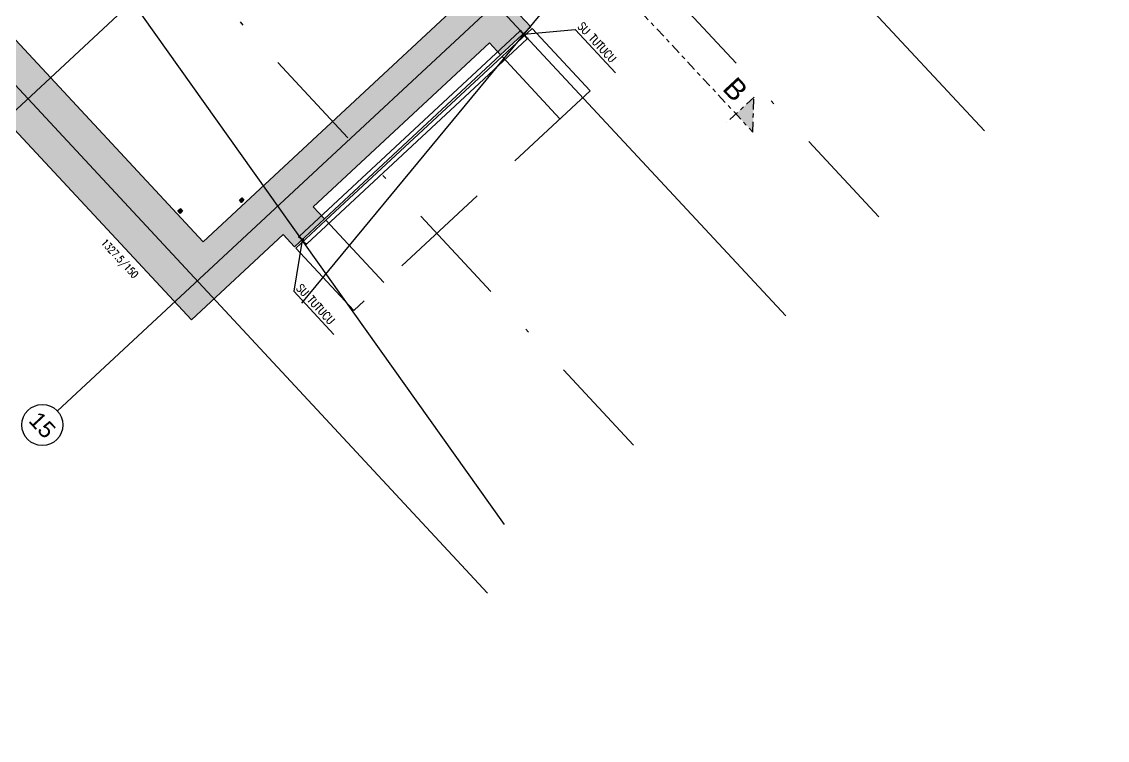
# Model space of a CAD drawing. Header units: millimetres. Extents: x 400392 to 401374, y 4543900 to 4544115.
# Drawn here: x 400494.09 to 400520.5, y 4543971.04 to 4543988.51 of the extents above; entities that cross this region are included whole.
import ezdxf
from ezdxf.enums import TextEntityAlignment as Align

# ---------------------------------------------------------------- set-up
doc = ezdxf.new("R2010")
doc.units = ezdxf.units.MM
for name, pattern in [('AKS', [3, 2.5, -0.25, 0, -0.25]), ('CENTER', [2, 1.25, -0.25, 0.25, -0.25]), ('DASHDOT2', [0.5, 0.25, -0.125, 0, -0.125]), ('HIDDEN', [0.375, 0.25, -0.125]), ('UUC-ST-KAL-I05-101-U-000$0$ACAD_ISO05W100', [33, 24, -3, 0, -3, 0, -3])]:
    doc.linetypes.add(name, pattern=pattern)
doc.layers.add('A-DETL-GENF', color=92, linetype='Continuous', lineweight=9)
for name, color, linetype in [('aks prota', 2, 'AKS'), ('caks prota', 4, 'Continuous'), ('kesit tarama prota', 252, 'Continuous'), ('kiriş prota', 6, 'Continuous'), ('kolon tarama prota', 252, 'Continuous'), ('lperde prota', 4, 'Continuous'), ('not yazısı prota', 6, 'Continuous'), ('not çizgisi prota', 4, 'Continuous'), ('perde prota', 1, 'Continuous'), ('PRT-AL-TUNEL_EKSENI', 14, 'DASHDOT2'), ('skesit prota', 7, 'Continuous'), ('st_s_ölçü', 4, 'Continuous'), ('taks prota', 7, 'Continuous'), ('tkesit prota', 7, 'Continuous'), ('UUC-ST-KAL-I05-101-U-000$0$st_s_su tutucu', 2, 'Continuous')]:
    doc.layers.add(name, color=color, linetype=linetype)
doc.styles.add('Arial', font='Arial.ttf')
doc.styles.add('OLCU', font='romanstw.shx')
doc.styles.add('TAKS', font='Arial Unicode.ttf')
doc.styles.add('tkolon', font='romanstw.shx')
doc.styles.add('TSIMPLEX', font='romanstw.shx')
doc.dimstyles.new('1-50', dxfattribs={"dimtxt": 10, "dimasz": 4, "dimexe": 4, "dimexo": 8, "dimgap": 4, "dimtad": 1, "dimdec": 1, "dimrnd": 0.05, "dimzin": 9, "dimdsep": 46, "dimtxsty": 'OLCU', "dimblk1": 'OBLIQUE', "dimblk2": 'OBLIQUE', "dimsah": 1, "dimcen": 2, "dimdle": 4, "dimclrd": 4, "dimclre": 4, "dimclrt": 3, "dimadec": 1, "dimazin": 0, "dimtfac": 1, "dimtdec": 1, "dimtix": 1, "dimtmove": 2, "dimatfit": 3, "dimldrblk": 'OBLIQUE', "dimfxl": 1, "dimtvp": 1, "dimtolj": 1, "dimtzin": 1, "dimarcsym": 0})

# ---------------------------------------------------------------- blocks, each defined once
blk = doc.blocks.new('+24.06 mekanik')
at = {"layer": 'kolon tarama prota', "color": 253}
for p, q in [((118854.2153030196, 188101.5362210548), (118789.4939434696, 188054.5134008714)), ((118789.4939434696, 188054.5134008714), (118854.2153030196, 188101.5362210548)), ((118789.4939434696, 188054.5134008714), (118836.516763653, 187989.7920413214)), ((118836.516763653, 187989.7920413214), (118789.4939434696, 188054.5134008714)), ((118789.4939434696, 188054.5134008714), (118789.4939434696, 188054.5134008714)), ((118816.8565382761, 188031.1311104624), (118812.495907862, 188027.9629270177)), ((118812.495907862, 188027.9629270177), (118816.8565382761, 188031.1311104624)), ((118812.495907862, 188027.9629270177), (118812.495907862, 188027.9629270177)), ((118816.8565382761, 188031.1311104624), (118816.8565382761, 188031.1311104624)), ((118818.3737603849, 188019.8727570739), (118822.734390799, 188023.0409405187)), ((118822.734390799, 188023.0409405187), (118818.3737603849, 188019.8727570739)), ((118818.3737603849, 188019.8727570739), (118818.3737603849, 188019.8727570739)), ((118819.5746592221, 188072.6564041395), (118822.7428426669, 188068.2957737254)), ((118822.7428426669, 188068.2957737254), (118819.5746592221, 188072.6564041395)), ((118819.5746592221, 188072.6564041395), (118819.5746592221, 188072.6564041395)), ((118826.7605603448, 188038.3268036936), (118822.335161016, 188035.1115628779)), ((118822.335161016, 188035.1115628779), (118826.7605603448, 188038.3268036936)), ((118822.335161016, 188035.1115628779), (118822.335161016, 188035.1115628779)), ((118822.734390799, 188023.0409405187), (118822.734390799, 188023.0409405187)), ((118822.7428426669, 188068.2957737254), (118822.7428426669, 188068.2957737254)), ((118826.7232950823, 188062.8171509855), (118829.938535898, 188058.3917516567)), ((118829.938535898, 188058.3917516567), (118826.7232950823, 188062.8171509855)), ((118826.7232950823, 188062.8171509855), (118826.7232950823, 188062.8171509855)), ((118826.7605603448, 188038.3268036936), (118826.7605603448, 188038.3268036936)), ((118830.8330126106, 188074.1736262483), (118827.6648291659, 188078.5342566624)), ((118827.6648291659, 188078.5342566624), (118830.8330126106, 188074.1736262483)), ((118827.6648291659, 188078.5342566624), (118827.6648291659, 188078.5342566624)), ((118828.2130135389, 188027.0213929341), (118832.6384128677, 188030.2366337499)), ((118832.6384128677, 188030.2366337499), (118828.2130135389, 188027.0213929341)), ((118828.2130135389, 188027.0213929341), (118828.2130135389, 188027.0213929341)), ((118829.938535898, 188058.3917516567), (118829.938535898, 188058.3917516567)), ((118830.8330126106, 188074.1736262483), (118830.8330126106, 188074.1736262483)), ((118837.3747975643, 188046.038498436), (118832.427389392, 188042.4439959954)), ((118832.427389392, 188042.4439959954), (118837.3747975643, 188046.038498436)), ((118832.427389392, 188042.4439959954), (118832.427389392, 188042.4439959954)), ((118832.6384128677, 188030.2366337499), (118832.6384128677, 188030.2366337499)), ((118834.0557281998, 188052.7249226095), (118837.6502306404, 188047.7775144372)), ((118837.6502306404, 188047.7775144372), (118834.0557281998, 188052.7249226095)), ((118834.0557281998, 188052.7249226095), (118834.0557281998, 188052.7249226095)), ((118838.0287058418, 188064.2696041797), (118834.813465026, 188068.6950035084)), ((118834.813465026, 188068.6950035084), (118838.0287058418, 188064.2696041797)), ((118834.813465026, 188068.6950035084), (118834.813465026, 188068.6950035084)), ((118836.516763653, 187989.7920413214), (118901.238123203, 188036.8148615048)), ((118901.238123203, 188036.8148615048), (118836.516763653, 187989.7920413214)), ((118837.3747975643, 188046.038498436), (118837.3747975643, 188046.038498436)), ((118837.6502306404, 188047.7775144372), (118837.6502306404, 188047.7775144372)), ((118838.0287058418, 188064.2696041797), (118838.0287058418, 188064.2696041797)), ((118838.3052419149, 188034.3538260516), (118843.2526500872, 188037.9483284922)), ((118843.2526500872, 188037.9483284922), (118838.3052419149, 188034.3538260516)), ((118838.3052419149, 188034.3538260516), (118838.3052419149, 188034.3538260516)), ((118845.7404005841, 188053.6553669601), (118842.1458981435, 188058.6027751325)), ((118842.1458981435, 188058.6027751325), (118845.7404005841, 188053.6553669601)), ((118842.1458981435, 188058.6027751325), (118842.1458981435, 188058.6027751325)), ((118843.2526500872, 188037.9483284922), (118843.2526500872, 188037.9483284922)), ((118844.9916660885, 188037.6728954161), (118848.5861685291, 188032.7254872438)), ((118848.5861685291, 188032.7254872438), (118844.9916660885, 188037.6728954161)), ((118844.9916660885, 188037.6728954161), (118844.9916660885, 188037.6728954161)), ((118845.7404005841, 188053.6553669601), (118845.7404005841, 188053.6553669601)), ((118852.4268247577, 188056.9744363246), (118847.4794165854, 188053.379933884)), ((118847.4794165854, 188053.379933884), (118852.4268247577, 188056.9744363246)), ((118847.4794165854, 188053.379933884), (118847.4794165854, 188053.379933884)), ((118848.5861685291, 188032.7254872438), (118848.5861685291, 188032.7254872438)), ((118852.4268247577, 188056.9744363246), (118852.4268247577, 188056.9744363246)), ((118852.7033608308, 188027.0586581966), (118855.9186016466, 188022.6332588678)), ((118855.9186016466, 188022.6332588678), (118852.7033608308, 188027.0586581966)), ((118852.7033608308, 188027.0586581966), (118852.7033608308, 188027.0586581966)), ((118856.6763384728, 188038.6033397667), (118853.0818360322, 188043.550747939)), ((118853.0818360322, 188043.550747939), (118856.6763384728, 188038.6033397667)), ((118853.0818360322, 188043.550747939), (118853.0818360322, 188043.550747939)), ((118853.3572691083, 188045.2897639403), (118858.3046772806, 188048.8842663809)), ((118858.3046772806, 188048.8842663809), (118853.3572691083, 188045.2897639403)), ((118853.3572691083, 188045.2897639403), (118853.3572691083, 188045.2897639403)), ((118901.238123203, 188036.8148615048), (118854.2153030196, 188101.5362210548)), ((118854.2153030196, 188101.5362210548), (118901.238123203, 188036.8148615048)), ((118854.2153030196, 188101.5362210548), (118854.2153030196, 188101.5362210548)), ((118855.9186016466, 188022.6332588678), (118855.9186016466, 188022.6332588678)), ((118856.6763384728, 188038.6033397667), (118856.6763384728, 188038.6033397667)), ((118862.5190531337, 188064.3068694421), (118858.0936538049, 188061.0916286264)), ((118858.0936538049, 188061.0916286264), (118862.5190531337, 188064.3068694421)), ((118858.0936538049, 188061.0916286264), (118858.0936538049, 188061.0916286264)), ((118858.3046772806, 188048.8842663809), (118858.3046772806, 188048.8842663809)), ((118859.899054062, 188017.1546361279), (118863.0672375067, 188012.7940057139)), ((118863.0672375067, 188012.7940057139), (118859.899054062, 188017.1546361279)), ((118859.899054062, 188017.1546361279), (118859.899054062, 188017.1546361279)), ((118864.0087715903, 188028.5111113907), (118860.7935307746, 188032.9365107195)), ((118860.7935307746, 188032.9365107195), (118864.0087715903, 188028.5111113907)), ((118860.7935307746, 188032.9365107195), (118860.7935307746, 188032.9365107195)), ((118862.5190531337, 188064.3068694421), (118862.5190531337, 188064.3068694421)), ((118863.0672375067, 188012.7940057139), (118863.0672375067, 188012.7940057139)), ((118863.9715063278, 188053.0014586826), (118868.3969056566, 188056.2166994984)), ((118868.3969056566, 188056.2166994984), (118863.9715063278, 188053.0014586826)), ((118863.9715063278, 188053.0014586826), (118863.9715063278, 188053.0014586826)), ((118864.0087715903, 188028.5111113907), (118864.0087715903, 188028.5111113907)), ((118871.1574074505, 188018.6718582368), (118867.9892240057, 188023.0324886509)), ((118867.9892240057, 188023.0324886509), (118871.1574074505, 188018.6718582368)), ((118867.9892240057, 188023.0324886509), (118867.9892240057, 188023.0324886509)), ((118872.3583062876, 188071.4555053023), (118867.9976758736, 188068.2873218576)), ((118867.9976758736, 188068.2873218576), (118872.3583062876, 188071.4555053023)), ((118867.9976758736, 188068.2873218576), (118867.9976758736, 188068.2873218576)), ((118868.3969056566, 188056.2166994984), (118868.3969056566, 188056.2166994984)), ((118871.1574074505, 188018.6718582368), (118871.1574074505, 188018.6718582368)), ((118872.3583062876, 188071.4555053023), (118872.3583062876, 188071.4555053023)), ((118873.8755283965, 188060.1971519138), (118878.2361588106, 188063.3653353586)), ((118878.2361588106, 188063.3653353586), (118873.8755283965, 188060.1971519138)), ((118873.8755283965, 188060.1971519138), (118873.8755283965, 188060.1971519138)), ((118878.2361588106, 188063.3653353586), (118878.2361588106, 188063.3653353586)), ((118901.238123203, 188036.8148615048), (118901.238123203, 188036.8148615048)), ((118836.516763653, 187989.7920413214), (118836.516763653, 187989.7920413214)), ((118937.6474703448, 186586.5573110574), (118872.9261107948, 186539.534490874)), ((118872.9261107948, 186539.534490874), (118937.6474703448, 186586.5573110574)), ((118872.9261107948, 186539.534490874), (118919.9489309782, 186474.813131324)), ((118919.9489309782, 186474.813131324), (118872.9261107948, 186539.534490874)), ((118872.9261107948, 186539.534490874), (118872.9261107948, 186539.534490874)), ((118900.2887056013, 186516.152200465), (118895.9280751873, 186512.9840170203)), ((118895.9280751873, 186512.9840170203), (118900.2887056013, 186516.152200465)), ((118895.9280751873, 186512.9840170203), (118895.9280751873, 186512.9840170203)), ((118900.2887056013, 186516.152200465), (118900.2887056013, 186516.152200465)), ((118901.8059277102, 186504.8938470765), (118906.1665581243, 186508.0620305213)), ((118906.1665581243, 186508.0620305213), (118901.8059277102, 186504.8938470765)), ((118901.8059277102, 186504.8938470765), (118901.8059277102, 186504.8938470765)), ((118903.0068265474, 186557.6774941421), (118906.1750099921, 186553.316863728)), ((118906.1750099921, 186553.316863728), (118903.0068265474, 186557.6774941421)), ((118903.0068265474, 186557.6774941421), (118903.0068265474, 186557.6774941421)), ((118910.19272767, 186523.3478936962), (118905.7673283412, 186520.1326528804)), ((118905.7673283412, 186520.1326528804), (118910.19272767, 186523.3478936962)), ((118905.7673283412, 186520.1326528804), (118905.7673283412, 186520.1326528804)), ((118906.1665581243, 186508.0620305213), (118906.1665581243, 186508.0620305213)), ((118906.1750099921, 186553.316863728), (118906.1750099921, 186553.316863728)), ((118910.1554624075, 186547.8382409881), (118913.3707032233, 186543.4128416593)), ((118913.3707032233, 186543.4128416593), (118910.1554624075, 186547.8382409881)), ((118910.1554624075, 186547.8382409881), (118910.1554624075, 186547.8382409881)), ((118910.19272767, 186523.3478936962), (118910.19272767, 186523.3478936962)), ((118914.2651799358, 186559.1947162509), (118911.0969964911, 186563.555346665)), ((118911.0969964911, 186563.555346665), (118914.2651799358, 186559.1947162509)), ((118911.0969964911, 186563.555346665), (118911.0969964911, 186563.555346665)), ((118911.6451808641, 186512.0424829367), (118916.0705801929, 186515.2577237525)), ((118916.0705801929, 186515.2577237525), (118911.6451808641, 186512.0424829367)), ((118911.6451808641, 186512.0424829367), (118911.6451808641, 186512.0424829367)), ((118913.3707032233, 186543.4128416593), (118913.3707032233, 186543.4128416593)), ((118914.2651799358, 186559.1947162509), (118914.2651799358, 186559.1947162509)), ((118920.8069648895, 186531.0595884385), (118915.8595567172, 186527.4650859979)), ((118915.8595567172, 186527.4650859979), (118920.8069648895, 186531.0595884385)), ((118915.8595567172, 186527.4650859979), (118915.8595567172, 186527.4650859979)), ((118916.0705801929, 186515.2577237525), (118916.0705801929, 186515.2577237525)), ((118917.487895525, 186537.7460126121), (118921.0823979656, 186532.7986044398)), ((118921.0823979656, 186532.7986044398), (118917.487895525, 186537.7460126121)), ((118917.487895525, 186537.7460126121), (118917.487895525, 186537.7460126121)), ((118921.460873167, 186549.2906941822), (118918.2456323513, 186553.716093511)), ((118918.2456323513, 186553.716093511), (118921.460873167, 186549.2906941822)), ((118918.2456323513, 186553.716093511), (118918.2456323513, 186553.716093511)), ((118919.9489309782, 186474.813131324), (118984.6702905282, 186521.8359515074)), ((118984.6702905282, 186521.8359515074), (118919.9489309782, 186474.813131324)), ((118919.9489309782, 186474.813131324), (118919.9489309782, 186474.813131324)), ((118920.8069648895, 186531.0595884385), (118920.8069648895, 186531.0595884385)), ((118921.0823979656, 186532.7986044398), (118921.0823979656, 186532.7986044398)), ((118921.460873167, 186549.2906941822), (118921.460873167, 186549.2906941822)), ((118921.7374092401, 186519.3749160542), (118926.6848174125, 186522.9694184948)), ((118926.6848174125, 186522.9694184948), (118921.7374092401, 186519.3749160542)), ((118921.7374092401, 186519.3749160542), (118921.7374092401, 186519.3749160542)), ((118929.1725679094, 186538.6764569627), (118925.5780654688, 186543.623865135)), ((118925.5780654688, 186543.623865135), (118929.1725679094, 186538.6764569627)), ((118925.5780654688, 186543.623865135), (118925.5780654688, 186543.623865135)), ((118926.6848174125, 186522.9694184948), (118926.6848174125, 186522.9694184948)), ((118928.4238334137, 186522.6939854187), (118932.0183358543, 186517.7465772464)), ((118932.0183358543, 186517.7465772464), (118928.4238334137, 186522.6939854187)), ((118928.4238334137, 186522.6939854187), (118928.4238334137, 186522.6939854187)), ((118929.1725679094, 186538.6764569627), (118929.1725679094, 186538.6764569627)), ((118935.8589920829, 186541.9955263272), (118930.9115839106, 186538.4010238866)), ((118930.9115839106, 186538.4010238866), (118935.8589920829, 186541.9955263272)), ((118930.9115839106, 186538.4010238866), (118930.9115839106, 186538.4010238866)), ((118932.0183358543, 186517.7465772464), (118932.0183358543, 186517.7465772464)), ((118935.8589920829, 186541.9955263272), (118935.8589920829, 186541.9955263272)), ((118936.135528156, 186512.0797481992), (118939.3507689718, 186507.6543488704)), ((118939.3507689718, 186507.6543488704), (118936.135528156, 186512.0797481992)), ((118936.135528156, 186512.0797481992), (118936.135528156, 186512.0797481992)), ((118940.1085057981, 186523.6244297693), (118936.5140033575, 186528.5718379416)), ((118936.5140033575, 186528.5718379416), (118940.1085057981, 186523.6244297693)), ((118936.5140033575, 186528.5718379416), (118936.5140033575, 186528.5718379416)), ((118936.7894364335, 186530.3108539429), (118941.7368446059, 186533.9053563835)), ((118941.7368446059, 186533.9053563835), (118936.7894364335, 186530.3108539429)), ((118936.7894364335, 186530.3108539429), (118936.7894364335, 186530.3108539429)), ((118984.6702905282, 186521.8359515074), (118937.6474703448, 186586.5573110574)), ((118937.6474703448, 186586.5573110574), (118984.6702905282, 186521.8359515074)), ((118937.6474703448, 186586.5573110574), (118937.6474703448, 186586.5573110574)), ((118939.3507689718, 186507.6543488704), (118939.3507689718, 186507.6543488704)), ((118940.1085057981, 186523.6244297693), (118940.1085057981, 186523.6244297693)), ((118945.9512204589, 186549.3279594447), (118941.5258211301, 186546.112718629)), ((118941.5258211301, 186546.112718629), (118945.9512204589, 186549.3279594447)), ((118941.5258211301, 186546.112718629), (118941.5258211301, 186546.112718629)), ((118941.7368446059, 186533.9053563835), (118941.7368446059, 186533.9053563835)), ((118943.3312213872, 186502.1757261305), (118946.499404832, 186497.8150957164)), ((118946.499404832, 186497.8150957164), (118943.3312213872, 186502.1757261305)), ((118943.3312213872, 186502.1757261305), (118943.3312213872, 186502.1757261305)), ((118947.4409389156, 186513.5322013933), (118944.2256980998, 186517.9576007221)), ((118944.2256980998, 186517.9576007221), (118947.4409389156, 186513.5322013933)), ((118944.2256980998, 186517.9576007221), (118944.2256980998, 186517.9576007221)), ((118945.9512204589, 186549.3279594447), (118945.9512204589, 186549.3279594447)), ((118946.499404832, 186497.8150957164), (118946.499404832, 186497.8150957164)), ((118947.4036736531, 186538.0225486852), (118951.8290729819, 186541.237789501)), ((118951.8290729819, 186541.237789501), (118947.4036736531, 186538.0225486852)), ((118947.4036736531, 186538.0225486852), (118947.4036736531, 186538.0225486852)), ((118947.4409389156, 186513.5322013933), (118947.4409389156, 186513.5322013933)), ((118954.5895747757, 186503.6929482394), (118951.421391331, 186508.0535786535)), ((118951.421391331, 186508.0535786535), (118954.5895747757, 186503.6929482394)), ((118951.421391331, 186508.0535786535), (118951.421391331, 186508.0535786535)), ((118955.7904736129, 186556.4765953049), (118951.4298431988, 186553.3084118601)), ((118951.4298431988, 186553.3084118601), (118955.7904736129, 186556.4765953049)), ((118951.4298431988, 186553.3084118601), (118951.4298431988, 186553.3084118601)), ((118951.8290729819, 186541.237789501), (118951.8290729819, 186541.237789501)), ((118954.5895747757, 186503.6929482394), (118954.5895747757, 186503.6929482394)), ((118955.7904736129, 186556.4765953049), (118955.7904736129, 186556.4765953049)), ((118957.3076957217, 186545.2182419164), (118961.6683261358, 186548.3864253612)), ((118961.6683261358, 186548.3864253612), (118957.3076957217, 186545.2182419164)), ((118957.3076957217, 186545.2182419164), (118957.3076957217, 186545.2182419164)), ((118961.6683261358, 186548.3864253612), (118961.6683261358, 186548.3864253612)), ((118984.6702905282, 186521.8359515074), (118984.6702905282, 186521.8359515074))]:
    blk.add_line(p, q, dxfattribs=at)
for centre, radius, start, end in [((118845.3660333363, 188045.6641311881), 40.00000000000002, 126.0000000002074, 306.0000000002074), ((118845.3660333363, 188045.6641311881), 40.00000000000002, 126.0000000002074, 306.0000000002074), ((118845.3660333363, 188045.6641311881), 37.33333333333332, 133.6966689386963, 208.3033310604311), ((118845.3660333363, 188045.6641311881), 37.33333333333334, 133.6966689386963, 208.3033310604311), ((118845.3660333363, 188045.6641311881), 32.9999999999709, 0, 180), ((118845.3660333363, 188045.6641311881), 32.99999999998374, 180, 0), ((118845.3660333363, 188045.6641311881), 32, 134.9892993451354, 207.0107006546842), ((118845.3660333363, 188045.6641311881), 32, 134.9892993451354, 207.0107006546842), ((118845.3660333363, 188045.6641311881), 30.00000000000003, 126.0000000002074, 306.0000000002074), ((118845.3660333363, 188045.6641311881), 30.00000000000003, 126.0000000002074, 306.0000000002074), ((118845.3660333363, 188045.6641311881), 37.33333333333334, 223.6966689386963, 298.3033310611652), ((118845.3660333363, 188045.6641311881), 37.33333333333332, 223.6966689386963, 298.3033310611652), ((118845.3660333363, 188045.6641311881), 25.33333333333333, 137.3831134825529, 204.6168865173711), ((118845.3660333363, 188045.6641311881), 25.33333333333335, 137.3831134825529, 204.6168865173711), ((118845.3660333363, 188045.6641311881), 25.00000000000002, 126.0000000002074, 306.0000000002074), ((118845.3660333363, 188045.6641311881), 25.00000000000002, 126.0000000002074, 306.0000000002074), ((118845.3660333363, 188045.6641311881), 40.00000000000003, 306.0000000002074, 126.0000000002074), ((118845.3660333363, 188045.6641311881), 40.00000000000003, 306.0000000002074, 126.0000000002074), ((118845.3660333363, 188045.6641311881), 31.99999999999999, 224.9892993451354, 297.0107006546843), ((118845.3660333363, 188045.6641311881), 32.00000000000001, 224.9892993451354, 297.0107006546843), ((118845.3660333363, 188045.6641311881), 20, 140.4775121864018, 201.522487814793), ((118845.3660333363, 188045.6641311881), 19.99999999999999, 140.4775121864018, 201.522487814793), ((118845.3660333363, 188045.6641311881), 37.33333333333334, 43.69666893869635, 118.3033310611652), ((118845.3660333363, 188045.6641311881), 37.33333333333333, 43.69666893869635, 118.3033310611652), ((118845.3660333363, 188045.6641311881), 30.00000000000002, 306.0000000002074, 126.0000000002074), ((118845.3660333363, 188045.6641311881), 30.00000000000002, 306.0000000002074, 126.0000000002074), ((118845.3660333363, 188045.6641311881), 25.33333333333334, 227.3831134831174, 294.6168865173711), ((118845.3660333363, 188045.6641311881), 25.33333333333333, 227.3831134831174, 294.6168865173711), ((118845.3660333363, 188029.1641311881), 16.5, 89.99999999994947, 269.9999999999996), ((118845.3660333363, 188045.6641311881), 25.00000000000002, 306.0000000002074, 126.0000000002074), ((118845.3660333363, 188045.6641311881), 25.00000000000002, 306.0000000002074, 126.0000000002074), ((118845.3660333363, 188045.6641311881), 31.99999999999999, 44.98929934513539, 117.0107006546843), ((118845.3660333363, 188045.6641311881), 32, 44.98929934513539, 117.0107006546843), ((118845.3660333363, 188045.6641311881), 13.33333333333332, 148.0243128374464, 193.9756871628778), ((118845.3660333363, 188045.6641311881), 13.33333333333334, 148.0243128374464, 193.9756871628778), ((118845.3660333363, 188045.6641311881), 19.99999999999999, 230.4775121862893, 291.5224878140173), ((118845.3660333363, 188045.6641311881), 20.00000000000001, 230.4775121862893, 291.5224878140173), ((118845.3660333363, 188045.6641311881), 25.33333333333334, 47.38311348311742, 114.6168865173711), ((118845.3660333363, 188045.6641311881), 25.33333333333333, 47.38311348311742, 114.6168865173711), ((118845.3660333363, 188045.6641311881), 8.000000000000007, 164.6821874530657, 177.3178125466547), ((118845.3660333363, 188045.6641311881), 7.999999999999992, 164.6821874530657, 177.3178125466547), ((118845.3660333363, 188045.6641311881), 19.99999999999999, 50.47751218628925, 111.5224878140174), ((118845.3660333363, 188045.6641311881), 20.00000000000001, 50.47751218628925, 111.5224878140174), ((118845.3660333363, 188045.6641311881), 13.33333333333334, 238.0243128362976, 283.9756871630792), ((118845.3660333363, 188045.6641311881), 13.33333333333333, 238.0243128362976, 283.9756871630792), ((118845.3660333363, 188045.6641311881), 13.33333333333334, 58.02431283629759, 103.9756871630792), ((118845.3660333363, 188045.6641311881), 13.33333333333333, 58.02431283629759, 103.9756871630792), ((118845.3660333363, 188045.6641311881), 7.999999999999993, 254.6821874536496, 267.3178125466156), ((118845.3660333363, 188045.6641311881), 8.000000000000004, 254.6821874536496, 267.3178125466156), ((118845.3660333363, 188062.1641311881), 16.5, 270.0000000000502, 89.99999999994947), ((118845.3660333363, 188045.6641311881), 7.999999999999992, 74.6821874536496, 87.31781254661566), ((118845.3660333363, 188045.6641311881), 8.000000000000007, 74.6821874536496, 87.31781254661566), ((118845.3660333363, 188045.6641311881), 8.000000000000004, 344.6821874530657, 357.3178125466546), ((118845.3660333363, 188045.6641311881), 7.999999999999992, 344.6821874530657, 357.3178125466546), ((118845.3660333363, 188045.6641311881), 13.33333333333332, 328.0243128374464, 13.97568716287785), ((118845.3660333363, 188045.6641311881), 13.33333333333334, 328.0243128374464, 13.97568716287785), ((118845.3660333363, 188045.6641311881), 20.00000000000001, 320.4775121864018, 21.52248781479299), ((118845.3660333363, 188045.6641311881), 19.99999999999999, 320.4775121864018, 21.52248781479299), ((118845.3660333363, 188045.6641311881), 25.33333333333333, 317.3831134825529, 24.61688651737106), ((118845.3660333363, 188045.6641311881), 25.33333333333334, 317.3831134825529, 24.61688651737106), ((118845.3660333363, 188045.6641311881), 32.00000000000001, 314.9892993451354, 27.01070065468425), ((118845.3660333363, 188045.6641311881), 32, 314.9892993451354, 27.01070065468425), ((118845.3660333363, 188045.6641311881), 37.33333333333332, 313.6966689386963, 28.30333106043111), ((118845.3660333363, 188045.6641311881), 37.33333333333334, 313.6966689386963, 28.30333106043111), ((118928.7982006615, 186530.6852211907), 40.00000000000002, 126.0000000002074, 306.0000000002074), ((118928.7982006615, 186530.6852211907), 40.00000000000002, 126.0000000002074, 306.0000000002074), ((118928.7982006615, 186530.6852211907), 37.33333333333332, 133.6966689386963, 208.3033310604311), ((118928.7982006615, 186530.6852211907), 37.33333333333334, 133.6966689386963, 208.3033310604311), ((118928.7982006615, 186530.6852211907), 33.00000000003513, 0, 180), ((118928.7982006615, 186530.6852211907), 32.99999999996972, 180, 0), ((118928.7982006615, 186530.6852211907), 32, 134.9892993451354, 207.0107006546842), ((118928.7982006615, 186530.6852211907), 32, 134.9892993451354, 207.0107006546842), ((118928.7982006615, 186530.6852211907), 30.00000000000003, 126.0000000002074, 306.0000000002074), ((118928.7982006615, 186530.6852211907), 30.00000000000003, 126.0000000002074, 306.0000000002074), ((118928.7982006615, 186530.6852211907), 37.33333333333334, 223.6966689386963, 298.3033310611652), ((118928.7982006615, 186530.6852211907), 37.33333333333332, 223.6966689386963, 298.3033310611652), ((118928.7982006615, 186530.6852211907), 25.33333333333333, 137.3831134825529, 204.6168865173711), ((118928.7982006615, 186530.6852211907), 25.33333333333335, 137.3831134825529, 204.6168865173711), ((118928.7982006615, 186530.6852211907), 25.00000000000002, 126.0000000002074, 306.0000000002074), ((118928.7982006615, 186530.6852211907), 25.00000000000002, 126.0000000002074, 306.0000000002074), ((118928.7982006615, 186530.6852211907), 40.00000000000003, 306.0000000002074, 126.0000000002074), ((118928.7982006615, 186530.6852211907), 40.00000000000003, 306.0000000002074, 126.0000000002074), ((118928.7982006615, 186530.6852211907), 31.99999999999999, 224.9892993451354, 297.0107006546843), ((118928.7982006615, 186530.6852211907), 32.00000000000001, 224.9892993451354, 297.0107006546843), ((118928.7982006615, 186530.6852211907), 20, 140.4775121864018, 201.522487814793), ((118928.7982006615, 186530.6852211907), 19.99999999999999, 140.4775121864018, 201.522487814793), ((118928.7982006615, 186530.6852211907), 37.33333333333334, 43.69666893869635, 118.3033310611652), ((118928.7982006615, 186530.6852211907), 37.33333333333333, 43.69666893869635, 118.3033310611652), ((118928.7982006615, 186530.6852211907), 30.00000000000002, 306.0000000002074, 126.0000000002074), ((118928.7982006615, 186530.6852211907), 30.00000000000002, 306.0000000002074, 126.0000000002074), ((118928.7982006615, 186530.6852211907), 25.33333333333334, 227.3831134831174, 294.6168865173711), ((118928.7982006615, 186530.6852211907), 25.33333333333333, 227.3831134831174, 294.6168865173711), ((118928.7982006615, 186514.1852211907), 16.49999999998545, 89.99999999994947, 269.9999999999996), ((118928.7982006615, 186530.6852211907), 25.00000000000002, 306.0000000002074, 126.0000000002074), ((118928.7982006615, 186530.6852211907), 25.00000000000002, 306.0000000002074, 126.0000000002074), ((118928.7982006615, 186530.6852211907), 31.99999999999999, 44.98929934513539, 117.0107006546843), ((118928.7982006615, 186530.6852211907), 32, 44.98929934513539, 117.0107006546843), ((118928.7982006615, 186530.6852211907), 13.33333333333332, 148.0243128374464, 193.9756871628778), ((118928.7982006615, 186530.6852211907), 13.33333333333334, 148.0243128374464, 193.9756871628778), ((118928.7982006615, 186530.6852211907), 19.99999999999999, 230.4775121862893, 291.5224878140173), ((118928.7982006615, 186530.6852211907), 20.00000000000001, 230.4775121862893, 291.5224878140173), ((118928.7982006615, 186530.6852211907), 25.33333333333334, 47.38311348311742, 114.6168865173711), ((118928.7982006615, 186530.6852211907), 25.33333333333333, 47.38311348311742, 114.6168865173711), ((118928.7982006615, 186530.6852211907), 8.000000000000007, 164.6821874530657, 177.3178125466547), ((118928.7982006615, 186530.6852211907), 7.999999999999992, 164.6821874530657, 177.3178125466547), ((118928.7982006615, 186530.6852211907), 19.99999999999999, 50.47751218628925, 111.5224878140174), ((118928.7982006615, 186530.6852211907), 20.00000000000001, 50.47751218628925, 111.5224878140174), ((118928.7982006615, 186530.6852211907), 13.33333333333334, 238.0243128362976, 283.9756871630792), ((118928.7982006615, 186530.6852211907), 13.33333333333333, 238.0243128362976, 283.9756871630792), ((118928.7982006615, 186530.6852211907), 13.33333333333334, 58.02431283629759, 103.9756871630792), ((118928.7982006615, 186530.6852211907), 13.33333333333333, 58.02431283629759, 103.9756871630792), ((118928.7982006615, 186530.6852211907), 7.999999999999993, 254.6821874536496, 267.3178125466156), ((118928.7982006615, 186530.6852211907), 8.000000000000004, 254.6821874536496, 267.3178125466156), ((118928.7982006615, 186547.1852211907), 16.50000000002183, 270.0000000000754, 90.00000000002527), ((118928.7982006615, 186530.6852211907), 7.999999999999992, 74.6821874536496, 87.31781254661566), ((118928.7982006615, 186530.6852211907), 8.000000000000007, 74.6821874536496, 87.31781254661566), ((118928.7982006615, 186530.6852211907), 8.000000000000004, 344.6821874530657, 357.3178125466546), ((118928.7982006615, 186530.6852211907), 7.999999999999992, 344.6821874530657, 357.3178125466546), ((118928.7982006615, 186530.6852211907), 13.33333333333332, 328.0243128374464, 13.97568716287785), ((118928.7982006615, 186530.6852211907), 13.33333333333334, 328.0243128374464, 13.97568716287785), ((118928.7982006615, 186530.6852211907), 20.00000000000001, 320.4775121864018, 21.52248781479299), ((118928.7982006615, 186530.6852211907), 19.99999999999999, 320.4775121864018, 21.52248781479299), ((118928.7982006615, 186530.6852211907), 25.33333333333333, 317.3831134825529, 24.61688651737106), ((118928.7982006615, 186530.6852211907), 25.33333333333334, 317.3831134825529, 24.61688651737106), ((118928.7982006615, 186530.6852211907), 32.00000000000001, 314.9892993451354, 27.01070065468425), ((118928.7982006615, 186530.6852211907), 32, 314.9892993451354, 27.01070065468425), ((118928.7982006615, 186530.6852211907), 37.33333333333332, 313.6966689386963, 28.30333106043111), ((118928.7982006615, 186530.6852211907), 37.33333333333334, 313.6966689386963, 28.30333106043111)]:
    blk.add_arc(centre, radius, start, end, dxfattribs=at)
blk = doc.blocks.new('_Oblique')
at = {"layer": 'st_s_ölçü', "lineweight": -2}
blk.add_line((-0.5, -0.5), (0.5, 0.5), dxfattribs=at)

msp = doc.modelspace()

# ---------------------------------------------------------------- hatches: boundary and pattern name
at = {"layer": 'kesit tarama prota'}
h = msp.add_hatch(color=256, dxfattribs=at)
h.dxf.hatch_style = 1
h.paths.add_polyline_path([(400511.9065985018, 4543986.68002993), (400511.8758603884, 4543985.832058722), (400511.4672438414, 4543986.271413382)])
at = {"layer": 'kolon tarama prota'}
h = msp.add_hatch(color=256, dxfattribs=at)
h.dxf.hatch_style = 1
h.paths.add_polyline_path([(400518.6553771556, 4544000.264360635), (400500.2097405065, 4544020.097567271), (400500.5026436127, 4544020.369978302), (400499.8216160336, 4544021.102236069), (400499.5287129274, 4544020.829825038), (400494.62531436, 4544026.102080957), (400494.9182174662, 4544026.374491988), (400494.2371898876, 4544027.106749754), (400493.9442867814, 4544026.834338724), (400484.8107421547, 4544036.654952744), (400485.118386575, 4544034.121611849), (400516.7397574112, 4544000.121528585), (400498.5065390216, 4543983.163941871), (400490.4373837546, 4543991.840098018), (400489.1193197747, 4543990.614248376), (400489.8003473533, 4543989.88199061), (400490.0200246833, 4543990.086298883), (400498.2253854661, 4543981.263691183), (400500.4544513337, 4543983.336807236), (400500.7268623654, 4543983.043904129), (400501.459120132, 4543983.724931709), (400501.1880711569, 4543984.016370298), (400505.4717790917, 4543988.000381635), (400505.7428280683, 4543987.708943043), (400506.475085835, 4543988.389970622), (400506.2026748019, 4543988.68287373)])

# ---------------------------------------------------------------- linework, layer by layer
at = {"layer": 'aks prota', "ltscale": 10}
for p, q in [((400517.5106289857, 4543985.857089084), (400404.5150643955, 4544107.352726462)), ((400512.6777277258, 4543981.362307063), (400399.6821631356, 4544102.857944442)), ((400505.428375836, 4543974.620134032), (400392.4328112458, 4544096.115771411)), ((400490.8343830397, 4543983.467595568), (400516.3706255131, 4544007.217232699)), ((400494.9632208096, 4543979.049177345), (400520.4994632835, 4544002.798814477))]:
    msp.add_line(p, q, dxfattribs=at)
at = {"layer": 'caks prota', "ltscale": 0.05}
msp.add_circle((400494.5976042817, 4543978.70811335), 0.5, dxfattribs=at)
at = {"layer": 'kiriş prota'}
msp.add_lwpolyline([(400501.459120132, 4543983.724931709), (400505.7428280683, 4543987.708943043)], dxfattribs=at)
at = {"layer": 'kolon tarama prota'}
for points in [[(400507.9187273229, 4543986.83773144), (400506.5104992688, 4543988.351893218), (400505.7782415021, 4543987.67086564), (400507.1864695563, 4543986.156703861)], [(400505.7782415021, 4543987.67086564), (400501.4931715112, 4543983.688318821)], [(400500.7609137446, 4543983.007291242), (400501.4931715112, 4543983.688318821)], [(400502.9027616214, 4543982.172692525), (400501.4931715112, 4543983.688318821)], [(400502.1705038548, 4543981.491664946), (400500.7609137446, 4543983.007291242)]]:
    msp.add_lwpolyline(points, dxfattribs=at)
at = {"layer": 'kolon tarama prota', "linetype": 'HIDDEN', "ltscale": 10}
msp.add_lwpolyline([(400507.9187273229, 4543986.83773144), (400502.1705038548, 4543981.491664946)], dxfattribs=at)
at = {"layer": 'perde prota'}
msp.add_lwpolyline([(400518.6553771556, 4544000.264360635), (400506.2026748019, 4543988.68287373), (400506.475085835, 4543988.389970622), (400505.7428280683, 4543987.708943043), (400505.4717790917, 4543988.000381635), (400501.1880711569, 4543984.016370298), (400501.459120132, 4543983.724931709), (400500.7268623654, 4543983.043904129), (400500.4544513337, 4543983.336807236), (400498.2253854661, 4543981.263691183), (400490.0200246833, 4543990.086298883), (400489.8003473533, 4543989.88199061), (400489.1193197747, 4543990.614248376), (400490.4373837546, 4543991.840098018), (400498.5065390216, 4543983.163941871), (400516.7397574112, 4544000.121528585), (400485.118386575, 4544034.121611849), (400484.8107421547, 4544036.654952744), (400493.9442867814, 4544026.834338724)], dxfattribs=at)
at = {"layer": 'PRT-AL-TUNEL_EKSENI', "ltscale": 10}
for p, q in [((400402.0986137656, 4544105.105335452), (400515.0941783558, 4543983.609698074)), ((400396.1307129674, 4544099.554960685), (400509.1262775576, 4543978.059323305))]:
    msp.add_line(p, q, dxfattribs=at)
at = {"layer": 'skesit prota', "linetype": 'CENTER', "ltscale": 0.2}
for p, q in [((400511.9065985018, 4543986.68002993), (400511.2475665114, 4543986.067105109)), ((400511.8758603884, 4543985.832058722), (400511.9065985018, 4543986.68002993))]:
    msp.add_line(p, q, dxfattribs=at)
msp.add_lwpolyline([(400398.2935804627, 4544107.958547), (400511.8758603884, 4543985.832058722)], dxfattribs=at)
at = {"layer": 'UUC-ST-KAL-I05-101-U-000$0$st_s_su tutucu', "linetype": 'UUC-ST-KAL-I05-101-U-000$0$ACAD_ISO05W100'}
for points in [[(400500.850097632, 4543983.301397407), (400506.2093457673, 4543988.285702046)], [(400506.3864129409, 4543988.095315028), (400501.0271647987, 4543983.111010386)]]:
    msp.add_lwpolyline(points, dxfattribs=at)
at = {"layer": 'UUC-ST-KAL-I05-101-U-000$0$st_s_su tutucu', "linetype": 'UUC-ST-KAL-I05-101-U-000$0$ACAD_ISO05W100', "ltscale": 0.05}
for points in [[(400506.2813400342, 4543988.201082805, 0.5773502691895264), (400506.2804584624, 4543988.198212935), (400506.3043022081, 4543988.172575545, 0.5773502691896774), (400506.3072283776, 4543988.173247019), (400506.3141825171, 4543988.195885533, -0.5773502691898074), (400506.3171086847, 4543988.196557005), (400506.3483240968, 4543988.16299342), (400506.3526090747, 4543988.166978613), (400506.3554138173, 4543988.163962881), (400506.3511288404, 4543988.159977689), (400506.3734057671, 4543988.136024987), (400506.3776907441, 4543988.140010179), (400506.3804954886, 4543988.136994449), (400506.3762105112, 4543988.133009257), (400506.3902962976, 4543988.117863869), (400506.4057180407, 4543988.12037083), (400506.409259384, 4543988.11656309), (400506.3864129409, 4543988.095315028), (400506.3828715971, 4543988.099122768), (400506.3864885569, 4543988.114322526), (400506.3724027709, 4543988.129467913), (400506.368117793, 4543988.12548272), (400506.3653130499, 4543988.128498452), (400506.3695980269, 4543988.132483643), (400506.3473211005, 4543988.156436346), (400506.3430361226, 4543988.152451154), (400506.3402313786, 4543988.155466884), (400506.3445163555, 4543988.159452077), (400506.3187531992, 4543988.187153262, 0.5773502691899163), (400506.3158270316, 4543988.186481791), (400506.3091667495, 4543988.164799899, -0.5773502691894145), (400506.3062405824, 4543988.164128426), (400506.2721738559, 4543988.200757815, -0.5773502691898413), (400506.2730554291, 4543988.203627687), (400506.2951626386, 4543988.208700657, 0.5773502691890604), (400506.2960442128, 4543988.21157053), (400506.2702810541, 4543988.239271715), (400506.265996078, 4543988.235286525), (400506.263191334, 4543988.238302254), (400506.26747631, 4543988.242287446), (400506.2451993851, 4543988.26624015), (400506.2409144072, 4543988.262254957), (400506.2381096641, 4543988.265270688), (400506.2423946392, 4543988.269255878), (400506.2283088537, 4543988.284401266), (400506.2128871111, 4543988.281894306), (400506.2093457673, 4543988.285702046), (400506.232192209, 4543988.306950105), (400506.2357335538, 4543988.303142365), (400506.2321165944, 4543988.287942609), (400506.2462023804, 4543988.272797221), (400506.2504873583, 4543988.276782414), (400506.2532921019, 4543988.273766684), (400506.2490071245, 4543988.269781492), (400506.2712840512, 4543988.245828789), (400506.2755690278, 4543988.249813979), (400506.2783737718, 4543988.24679825), (400506.2740887944, 4543988.242813058), (400506.3053042064, 4543988.209249473, -0.5773502691892096), (400506.3044226337, 4543988.206379602)], [(400500.929282194, 4543983.223465417, -0.5773502691895264), (400500.9322083616, 4543983.224136887), (400500.9560521082, 4543983.198499499, -0.5773502691896774), (400500.9551705341, 4543983.195629627), (400500.9320879346, 4543983.190332831, 0.5773502691898074), (400500.9312063633, 4543983.18746296), (400500.9624217749, 4543983.153899373), (400500.958136796, 4543983.149914183), (400500.9609415415, 4543983.146898453), (400500.965226518, 4543983.150883645), (400500.9875034429, 4543983.126930939), (400500.9832184645, 4543983.122945748), (400500.9860232086, 4543983.119930018), (400500.9903081851, 4543983.123915209), (400501.0043939734, 4543983.108769821), (400501.0007770131, 4543983.093570065), (400501.0043183565, 4543983.089762324), (400501.0271647987, 4543983.111010386), (400501.0236234562, 4543983.114818126), (400501.0082017123, 4543983.112311164), (400500.9941159273, 4543983.127456552), (400500.9984009052, 4543983.131441745), (400500.9955961606, 4543983.134457475), (400500.9913111832, 4543983.130472283), (400500.9690342573, 4543983.154424986), (400500.9733192353, 4543983.158410179), (400500.9705144912, 4543983.161425909), (400500.9662295138, 4543983.157440718), (400500.9404663574, 4543983.185141903, -0.5773502691899163), (400500.9413479301, 4543983.188011775), (400500.9634551415, 4543983.193084747, 0.5773502691894145), (400500.9643367133, 4543983.195954617), (400500.9302699897, 4543983.232584007, 0.5773502691898413), (400500.9273438212, 4543983.231912535), (400500.920683539, 4543983.210230643, -0.5773502691890604), (400500.91775737, 4543983.209559171), (400500.8919942142, 4543983.237260358), (400500.8962791916, 4543983.241245549), (400500.8934744466, 4543983.24426128), (400500.8891894701, 4543983.240276089), (400500.8669125442, 4543983.264228792), (400500.8711975222, 4543983.268213984), (400500.8683927786, 4543983.271229714), (400500.864107802, 4543983.267244524), (400500.8500220147, 4543983.282389909), (400500.8536389754, 4543983.297589667), (400500.850097632, 4543983.301397407), (400500.8272511894, 4543983.280149346), (400500.8307925323, 4543983.276341606), (400500.8462142749, 4543983.278848566), (400500.8603000622, 4543983.26370318), (400500.8560150834, 4543983.259717987), (400500.8588198274, 4543983.256702257), (400500.8631048044, 4543983.260687448), (400500.8853817293, 4543983.236734744), (400500.8810967528, 4543983.232749553), (400500.8839014969, 4543983.229733823), (400500.8881864739, 4543983.233719014), (400500.9194018845, 4543983.200155428, 0.5773502691892096), (400500.9223280526, 4543983.2008269)]]:
    msp.add_lwpolyline(points, format="xyb", close=True, dxfattribs=at)

# ---------------------------------------------------------------- block references
at = {"layer": 'A-DETL-GENF', "xscale": 0.001, "yscale": 0.001, "zscale": 0.001, "rotation": 276.9239939588385}
msp.add_blockref('+24.06 mekanik', (400298.4437628733, 4544079.482834451), dxfattribs=at)

# ---------------------------------------------------------------- texts
at = {"layer": 'lperde prota', "style": 'tkolon', "width": 0.8}
msp.add_text('1327.5/150', height=0.1799999999999999, rotation=312.5635092588148, dxfattribs=at).set_placement((400496.0796817676, 4543983.192072071), align=Align.MIDDLE_LEFT)
at = {"layer": 'not yazısı prota', "ltscale": 0.05, "style": 'TSIMPLEX', "width": 0.8}
for p in [(400507.6013025092, 4543988.38849965), (400500.7558766468, 4543982.021993191)]:
    msp.add_text('SU TUTUCU', height=0.2, rotation=312.9239939495117, dxfattribs=at).set_placement(p)
at = {"layer": 'taks prota', "style": 'TAKS'}
msp.add_text('15', height=0.4, rotation=312.9239939495117, dxfattribs=at).set_placement((400494.5976042817, 4543978.70811335), align=Align.MIDDLE_CENTER)
at = {"layer": 'tkesit prota', "style": 'Arial'}
msp.add_text('B', height=0.5, rotation=312.9239939495117, dxfattribs=at).set_placement((400511.114067371, 4543986.871412892))

# ---------------------------------------------------------------- leaders
at = {"layer": 'not çizgisi prota'}
for points in [[(400506.3051012713, 4543988.209244192), (400507.5555424076, 4543988.328326495), (400508.5351208868, 4543987.275059387)], [(400500.919421846, 4543983.200357448), (400500.7101165452, 4543981.961820036), (400501.6896950239, 4543980.908552928)]]:
    msp.add_leader(points, dimstyle='1-50', override={"dimasz": 12, "dimgap": 4, "dimtad": 0}, dxfattribs=at)

doc.saveas('drawing.dxf')
